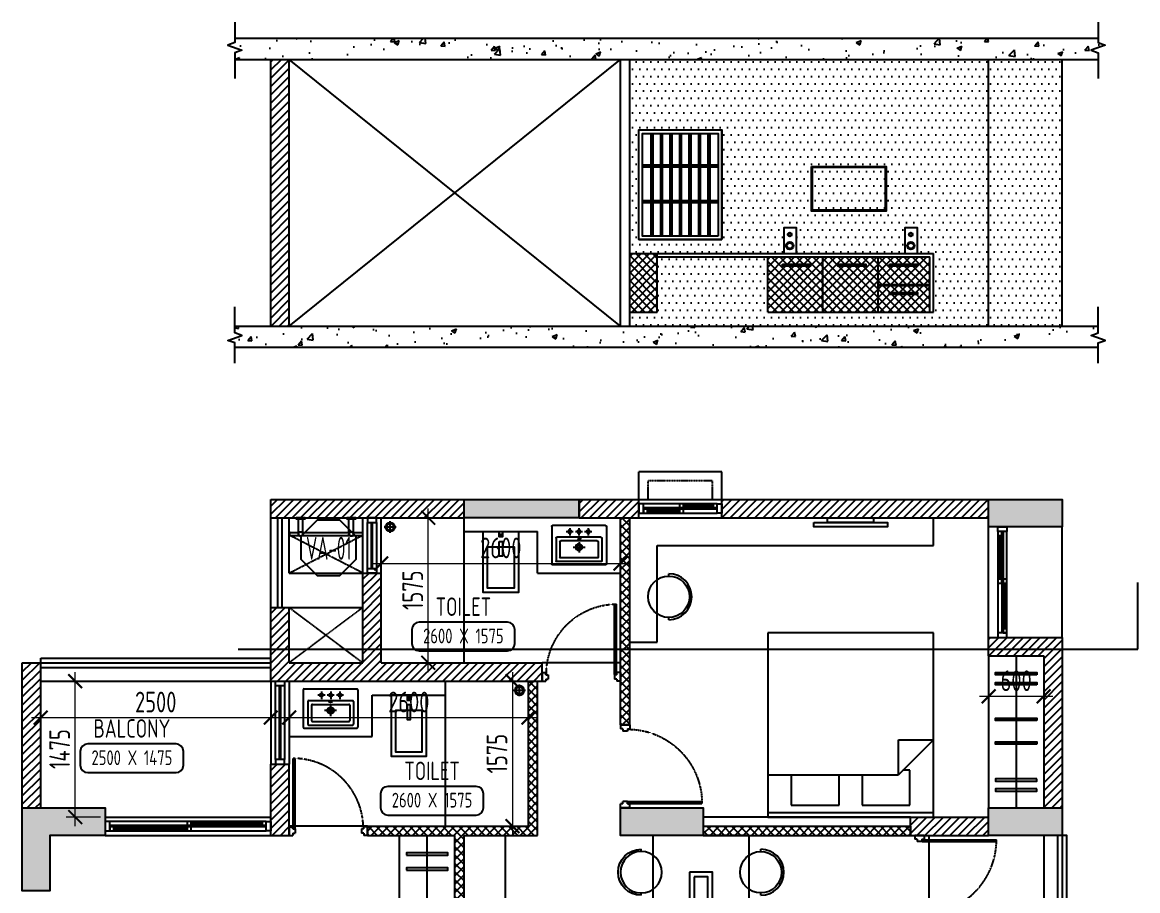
# Model space of a CAD drawing. Header units: millimetres. Extents: x -184691 to 158232, y -112569 to 33289.
# Drawn here: x 62928 to 75049, y -13448 to -4017 of the extents above; entities that cross this region are included whole.
import ezdxf
from ezdxf.enums import TextEntityAlignment as Align

# ---------------------------------------------------------------- set-up
doc = ezdxf.new("R2010")
doc.units = ezdxf.units.MM
doc.header["$LTSCALE"] = 10
doc.header["$PDMODE"] = 35
doc.header["$PDSIZE"] = 500
doc.linetypes.add('DASHED', pattern=[19.05, 12.7, -6.35])
doc.linetypes.add('HIDDEN', pattern=[9.525, 6.35, -3.175])
for name, color, linetype in [('07--DIM-1', 1, 'Continuous'), ('A--BLOCKWALL-1', 9, 'Continuous'), ('A--BLOCKWALL-2', 2, 'Continuous'), ('A--BLOCKWALL-3', 3, 'Continuous'), ('A--BLOCKWALL-HATCH', 8, 'Continuous'), ('A--CONCRETE-1', 9, 'Continuous'), ('A--CONCRETE-HID', 9, 'HIDDEN'), ('A--DOWN', 34, 'Continuous'), ('A--FURNITURE-0', 253, 'Continuous'), ('A--FURNITURE-1', 9, 'Continuous'), ('A--GLAZING-0', 181, 'Continuous'), ('A--HANDRAIL-1', 9, 'Continuous'), ('A--HATCH-1', 8, 'Continuous'), ('A--SANITARY-0', 253, 'Continuous'), ('A--SHAFT-HIDDEN', 9, 'HIDDEN'), ('A--SPACENUMBER', 2, 'Continuous'), ('A--SPACENUMBER-1', 8, 'Continuous'), ('A--SPACEREF', 3, 'Continuous'), ('A--STELWRK-1', 9, 'Continuous'), ('A--Stucture', 9, 'Continuous'), ('A--TILING-1', 8, 'Continuous'), ('A--WINREF', 7, 'Continuous'), ('A--WINREF-1', 8, 'Continuous'), ('Typical floor Column Centre line$0$X-3rd Floor Column$0$A--COL250', 250, 'Continuous'), ('Typical floor Column Centre line$0$X-3rd Floor Column$0$A--CONCRETE-4', 4, 'Continuous')]:
    doc.layers.add(name, color=color, linetype=linetype)
doc.layers.add('A--STELWRK-2', color=2, linetype='Continuous', lineweight=25)
doc.styles.add('ISO', font='isocp2.shx', dxfattribs={"width": 0.8})
doc.dimstyles.new('A-DIM-100', dxfattribs={"dimscale": 100, "dimtxt": 2.25, "dimasz": 1.5, "dimexe": 1, "dimexo": 0.5, "dimgap": 0, "dimtad": 0, "dimdec": 0, "dimzin": 12, "dimdsep": 46, "dimtxsty": 'ISO', "dimblk": 'ARCHTICK', "dimcen": 1, "dimdle": 1, "dimclrd": 8, "dimclre": 8, "dimclrt": 256, "dimadec": 0, "dimazin": 3, "dimtfac": 1, "dimtdec": 0, "dimtmove": 1, "dimatfit": 2, "dimfxl": 1, "dimtvp": 0.75, "dimtolj": 1, "dimtzin": 12, "dimlwd": 18, "dimlwe": 18, "dimarcsym": 0})
pattern_1 = [(45, (66528.103, -23097.9), (-44.90128, 44.90128), [])]
pattern_2 = [(45, (66528.103, -23097.9), (-44.90128, 44.90128), []), (135, (66528.103, -23097.9), (-44.90128, -44.90128), [])]

# ---------------------------------------------------------------- blocks, each defined once
blk = doc.blocks.new('A$C542B73FF')
at = {"layer": 'A--FURNITURE-0'}
for points in [[(-400, 50), (400, 50), (400, 100), (-400, 100)], [(-250, 0), (250, 0), (250, 50), (-250, 50)]]:
    blk.add_lwpolyline(points, close=True, dxfattribs=at)
blk = doc.blocks.new('A$C7FA855F9')
at = {"layer": 'A--FURNITURE-0', "linetype": 'Continuous'}
for p, q in [((900, 2000), (-900, 2000)), ((-900, 2000), (-900, 0)), ((900, 0), (900, 2000)), ((900, 840), (520, 460)), ((520, 840), (900, 840)), ((520, 460), (520, 840)), ((645, 510), (570, 510)), ((645, 130), (645, 510)), ((-900, 460), (520, 460)), ((-645, 460), (-645, 130)), ((-125, 130), (-125, 460)), ((125, 460), (125, 130)), ((-645, 130), (-125, 130)), ((125, 130), (645, 130)), ((-900, 50), (900, 50)), ((-900, 0), (900, 0))]:
    blk.add_line(p, q, dxfattribs=at)
blk = doc.blocks.new('A$C337B3EF4')
for p, q in [((0, 225), (0, 250)), ((0, -250), (0, -225))]:
    blk.add_line(p, q)
blk.add_circle((0, 0), 225)
blk.add_arc((0, 0), 250, 270, 90)
blk = doc.blocks.new('A$C666E5324')
at = {"layer": 'A--FURNITURE-0'}
for points in [[(0, -525), (-1500, -525), (-1500, 525), (0, 525)], [(-400, -125), (-1100, -125), (-1100, 125), (-400, 125)], [(-450, -75), (-1050, -75), (-1050, 75), (-450, 75)]]:
    blk.add_lwpolyline(points, close=True, dxfattribs=at)
at = {"layer": 'A--FURNITURE-0', "xscale": -1, "rotation": 270.000000000004}
for p in [(-1050, 650), (-400, 650)]:
    blk.add_blockref('A$C337B3EF4', p, dxfattribs=at)
at = {"layer": 'A--FURNITURE-0', "rotation": 270.000000000004}
for p in [(-1050, -650), (-400, -650)]:
    blk.add_blockref('A$C337B3EF4', p, dxfattribs=at)
blk = doc.blocks.new('A$C030B2EE2')
at = {"layer": 'A--DOWN'}
for p, q in [((-100, 1150), (-100, 50)), ((-57, 1150), (-57, 50)), ((-43, 1150), (-43, 93)), ((0, 50), (0, 1150))]:
    blk.add_line(p, q, dxfattribs=at)
for points in [[(0, 1150), (-100, 1150), (-100, 1200), (0, 1200)], [(-57, 1150), (-100, 1150), (-100, 1107), (-57, 1107)], [(-57, 634), (-100, 634), (-100, 591), (-57, 591)], [(0, 634), (-43, 634), (-43, 591), (0, 591)], [(0, 50), (-100, 50), (-100, 0), (0, 0)], [(0, 93), (-43, 93), (-43, 50), (0, 50)]]:
    blk.add_lwpolyline(points, close=True, dxfattribs=at)
at = {"layer": 'A--GLAZING-0'}
for p, q in [((-86, 634), (-86, 1107)), ((-72, 634), (-72, 1107)), ((-28, 93), (-28, 591)), ((-14, 93), (-14, 591))]:
    blk.add_line(p, q, dxfattribs=at)
blk = doc.blocks.new('A$C35654C4B')
at = {"layer": 'A--BLOCKWALL-1'}
for p, q in [((-900, 200), (0, 200)), ((-900, 0), (0, 0))]:
    blk.add_line(p, q, dxfattribs=at)
at = {"layer": 'A--DOWN'}
for p, q in [((-50, 150), (-850, 150)), ((-50, 107), (-850, 107)), ((-850, 50), (-50, 50)), ((-50, 93), (-807, 93))]:
    blk.add_line(p, q, dxfattribs=at)
for points in [[(-850, 50), (-850, 150), (-900, 150), (-900, 50)], [(-416, 107), (-416, 150), (-459, 150), (-459, 107)], [(-50, 107), (-50, 150), (-93, 150), (-93, 107)], [(-50, 50), (-50, 150), (0, 150), (0, 50)], [(-807, 50), (-807, 93), (-850, 93), (-850, 50)], [(-416, 50), (-416, 93), (-459, 93), (-459, 50)]]:
    blk.add_lwpolyline(points, close=True, dxfattribs=at)
at = {"layer": 'A--GLAZING-0'}
for p, q in [((-416, 136), (-93, 136)), ((-416, 122), (-93, 122)), ((-807, 78), (-459, 78)), ((-807, 64), (-459, 64))]:
    blk.add_line(p, q, dxfattribs=at)
blk = doc.blocks.new('A$C1CBF2325')
at = {"layer": 'A--DOWN'}
for p, q in [((100, 0), (0, 0)), ((0, 0), (0, -42)), ((100, 0), (100, -42)), ((25, -42), (0, -42)), ((25, -42), (25, -67)), ((75, -67), (25, -67)), ((75, -42), (75, -67)), ((75, -42), (100, -42)), ((79, -46), (79, -67)), ((79, -46), (886, -46)), ((79, -67), (886, -67)), ((886, -67), (886, -46)), ((75, -833), (25, -833)), ((25, -858), (25, -833)), ((75, -858), (75, -833)), ((25, -858), (0, -858)), ((0, -900), (0, -858)), ((100, -900), (0, -900)), ((75, -858), (100, -858)), ((100, -900), (100, -858))]:
    blk.add_line(p, q, dxfattribs=at)
at = {"layer": 'A--DOWN', "color": 8, "linetype": 'DASHED', "ltscale": 0.005}
blk.add_arc((79, -46), 807, 269.7319, 358.5291, dxfattribs=at)
blk = doc.blocks.new('A$C68464E93')
at = {"layer": 'A--BLOCKWALL-1'}
for p, q in [((600, 200), (0, 200)), ((600, 0), (0, 0))]:
    blk.add_line(p, q, dxfattribs=at)
at = {"layer": 'A--DOWN'}
for p, q in [((50, 150), (550, 150)), ((550, 50), (50, 50))]:
    blk.add_line(p, q, dxfattribs=at)
for points in [[(50, 50), (50, 150), (0, 150), (0, 50), (50, 50)], [(550, 50), (550, 150), (600, 150), (600, 50), (550, 50)]]:
    blk.add_lwpolyline(points, dxfattribs=at)
at = {"layer": 'A--GLAZING-0'}
for p, q in [((550, 107), (50, 107)), ((550, 93), (50, 93))]:
    blk.add_line(p, q, dxfattribs=at)
blk = doc.blocks.new('A$C76363F86-flat-10')
at = {"layer": 'A--SANITARY-0'}
for points in [[(0, -0.193), (0, 0.193), (-0.663, 0.193), (-0.663, -0.193)], [(-0.167, -0.146), (-0.167, 0.146), (-0.616, 0.146), (-0.616, -0.146)], [(-0.108, -0.017), (-0.108, 0.017), (-0.266, 0.017), (-0.266, -0.017)], [(0, -0.017), (0, 0.017), (-0.057, 0.017), (-0.057, -0.017)], [(-0.027, -0.009), (-0.027, 0.008), (-0.05, 0.008), (-0.05, -0.009)]]:
    blk.add_lwpolyline(points, close=True, dxfattribs=at)
blk = doc.blocks.new('A$C302618AE')
at = {"layer": 'A--SANITARY-0'}
for p, q in [((-287, 0), (287, 0)), ((-297, -10), (-297, -416)), ((-60, -67), (-138, -67)), ((-100, -30), (-100, -110)), ((40, -67), (-38, -67)), ((1, -30), (1, -110)), ((141, -67), (63, -67)), ((101, -30), (101, -110)), ((297, -10), (297, -416)), ((-247, -138), (-247, -383)), ((-237, -128), (240, -128)), ((-206, -178), (-206, -343)), ((-196, -168), (199, -168)), ((65, -236), (-65, -236)), ((0, -183), (0, -295)), ((209, -178), (209, -343)), ((250, -138), (250, -383)), ((-196, -353), (199, -353)), ((-287, -426), (287, -426)), ((-237, -393), (240, -393))]:
    blk.add_line(p, q, dxfattribs=at)
for centre, radius in [((-100, -67), 17.8), ((1, -67), 17.8), ((101, -67), 17.8), ((1, -235), 36.3), ((1, -235), 25)]:
    blk.add_circle(centre, radius, dxfattribs=at)
for centre, start, end in [((-287, -10), 90, 180), ((287, -10), 0, 90), ((-237, -138), 90, 180), ((-196, -178), 90, 180), ((199, -178), 0, 90), ((240, -138), 0, 90), ((-196, -343), 180, 270), ((199, -343), 270, 0), ((-287, -416), 180, 270), ((-237, -383), 180, 270), ((240, -383), 270, 0), ((287, -416), 270, 0)]:
    blk.add_arc(centre, 10, start, end, dxfattribs=at)
blk.add_ellipse((0, -141), major_axis=(17.6, 0), ratio=0.318204, dxfattribs=at)
blk = doc.blocks.new('A$C704305AF')
at = {"layer": 'A--SANITARY-0'}
for p, q in [((0, 0.064), (0, -0.064)), ((0.064, 0), (-0.064, 0))]:
    blk.add_line(p, q, dxfattribs=at)
for major_axis, start_param, end_param in [((0, 0.0508), 3.141593, 9.424778), ((0, 0.0381), 6.283185307145827, 12.56637061432541)]:
    blk.add_ellipse((0, 0), major_axis=major_axis, ratio=1, start_param=start_param, end_param=end_param, dxfattribs=at)
blk = doc.blocks.new('A$C613641B0')
at = {"layer": 'A--BLOCKWALL-1'}
for p, q in [((0, 0), (-1800, 0)), ((0, -200), (-1800, -200))]:
    blk.add_line(p, q, dxfattribs=at)
at = {"layer": 'A--DOWN'}
for p, q in [((-50, -50), (-1750, -50)), ((-1750, -93), (-93, -93)), ((-1750, -107), (-50, -107)), ((-1750, -150), (-50, -150))]:
    blk.add_line(p, q, dxfattribs=at)
for points in [[(-1750, -50), (-1750, -150), (-1800, -150), (-1800, -50)], [(-1750, -107), (-1750, -150), (-1707, -150), (-1707, -107)], [(-934, -50), (-934, -93), (-891, -93), (-891, -50)], [(-934, -107), (-934, -150), (-891, -150), (-891, -107)], [(-93, -50), (-93, -93), (-50, -93), (-50, -50)], [(-50, -50), (-50, -150), (0, -150), (0, -50)]]:
    blk.add_lwpolyline(points, close=True, dxfattribs=at)
at = {"layer": 'A--GLAZING-0'}
for p, q in [((-93, -64), (-891, -64)), ((-93, -78), (-891, -78)), ((-934, -122), (-1707, -122)), ((-934, -136), (-1707, -136))]:
    blk.add_line(p, q, dxfattribs=at)
blk = doc.blocks.new('SPACE')
at = {"layer": 'A--SPACENUMBER-1'}
blk.add_lwpolyline([(-600, 0), (600, 0, 0.414213562), (700, 100), (700, 288.5, 0.414213562), (600, 388.5), (-600, 388.5, 0.414213562), (-700, 288.5), (-700, 100, 0.414213562), (-600, 0, -0.052514465)], format="xyb", dxfattribs=at)
at = {"layer": 'A--SPACENUMBER', "style": 'ISO', "width": 0.8, "flags": 4}
blk.add_attdef('01', text='', height=250, dxfattribs=at).set_placement((0.455, 202.41), align=Align.MIDDLE)
at = {"layer": 'A--SPACEREF', "style": 'ISO', "width": 0.8, "flags": 4}
blk.add_attdef('S', text='', height=300, dxfattribs=at).set_placement((1.35, 474.975), align=Align.CENTER)
blk = doc.blocks.new('AL-OP')
at = {"layer": 'A--WINREF-1'}
blk.add_lwpolyline([(-124, 300), (-300, 124), (-300, -124), (-124, -300), (124, -300), (300, -124), (300, 124), (124, 300)], close=True, dxfattribs=at)
at = {"layer": 'A--WINREF', "style": 'ISO', "width": 0.6}
blk.add_attdef('AL-OP', text='', height=250, dxfattribs=at).set_placement((3, -5), align=Align.MIDDLE)
blk = doc.blocks.new('A$C3A434446')
at = {"layer": 'A--STELWRK-1', "color": 1}
for p, q in [((110, 939), (110, 1089)), ((160, 939), (160, 1089)), ((660, 939), (660, 1089)), ((710, 939), (710, 1089)), ((15, 939), (115, 939)), ((15, 909), (115, 909)), ((155, 939), (665, 939)), ((155, 909), (665, 909)), ((705, 939), (805, 939)), ((705, 909), (805, 909))]:
    blk.add_line(p, q, dxfattribs=at)
at = {"layer": 'A--STELWRK-1'}
for points in [[(85, 1099), (85, 1089), (185, 1089), (185, 1099)], [(635, 1099), (635, 1089), (735, 1089), (735, 1099)], [(15, 899), (10, 899), (10, 949), (15, 949)], [(805, 899), (810, 899), (810, 949), (805, 949)]]:
    blk.add_lwpolyline(points, close=True, dxfattribs=at)
at = {"layer": 'A--STELWRK-2'}
for centre, radius in [((135, 924), 25), ((135, 924), 22), ((685, 924), 25), ((685, 924), 22)]:
    blk.add_circle(centre, radius, dxfattribs=at)
blk = doc.blocks.new('A$C6931329F')
at = {"layer": 'A--BLOCKWALL-1'}
for p, q in [((0, 900), (0, 0)), ((200, 900), (200, 0))]:
    blk.add_line(p, q, dxfattribs=at)
at = {"layer": 'A--DOWN'}
for p, q in [((50, 50), (50, 850)), ((150, 850), (150, 50))]:
    blk.add_line(p, q, dxfattribs=at)
for points in [[(150, 850), (50, 850), (50, 900), (150, 900), (150, 850)], [(150, 50), (50, 50), (50, 0), (150, 0), (150, 50)]]:
    blk.add_lwpolyline(points, dxfattribs=at)
at = {"layer": 'A--GLAZING-0'}
for p, q in [((93, 850), (93, 50)), ((107, 850), (107, 50))]:
    blk.add_line(p, q, dxfattribs=at)
blk = doc.blocks.new('_ArchTick')
at = {"color": 0, "const_width": 0.15}
blk.add_lwpolyline([(-0.5, -0.5), (0.5, 0.5)], dxfattribs=at)
blk = doc.blocks.new('*D343')
at = {"layer": '07--DIM-1', "color": 8, "lineweight": 18}
for p, q in [((73428, -10948), (73428, -11437)), ((74028, -10948), (74028, -11437)), ((73328, -11337), (74128, -11337))]:
    blk.add_line(p, q, dxfattribs=at)
at = {"layer": 'Defpoints', "color": 0}
for p in [(73428, -10898), (74028, -10898), (74028, -11337)]:
    blk.add_point(p, dxfattribs=at)
at = {"layer": '07--DIM-1', "color": 8, "lineweight": 18, "xscale": 150, "yscale": 150, "zscale": 150, "rotation": 180}
blk.add_blockref('_ArchTick', (73428, -11337), dxfattribs=at)
at = {"layer": '07--DIM-1', "color": 8, "lineweight": 18, "xscale": 150, "yscale": 150, "zscale": 150}
blk.add_blockref('_ArchTick', (74028, -11337), dxfattribs=at)
at = {"layer": '07--DIM-1', "insert": (73728, -11168), "char_height": 225, "attachment_point": 5, "style": 'ISO'}
blk.add_mtext('\\A1;600', dxfattribs=at)
blk = doc.blocks.new('*D344')
at = {"layer": '07--DIM-1', "color": 8, "lineweight": 18}
for p, q in [((66828, -9448), (66828, -9994)), ((69428, -9448), (69428, -9994)), ((66728, -9894), (69528, -9894))]:
    blk.add_line(p, q, dxfattribs=at)
at = {"layer": 'Defpoints', "color": 0}
for p in [(66828, -9398), (69428, -9398), (69428, -9894)]:
    blk.add_point(p, dxfattribs=at)
at = {"layer": '07--DIM-1', "color": 8, "lineweight": 18, "xscale": 150, "yscale": 150, "zscale": 150, "rotation": 180}
blk.add_blockref('_ArchTick', (66828, -9894), dxfattribs=at)
at = {"layer": '07--DIM-1', "color": 8, "lineweight": 18, "xscale": 150, "yscale": 150, "zscale": 150}
blk.add_blockref('_ArchTick', (69428, -9894), dxfattribs=at)
at = {"layer": '07--DIM-1', "insert": (68128, -9725), "char_height": 225, "attachment_point": 5, "style": 'ISO'}
blk.add_mtext('\\A1;2600', dxfattribs=at)
blk = doc.blocks.new('*D345')
at = {"layer": '07--DIM-1', "color": 8, "lineweight": 18}
for p, q in [((67340, -11073), (67340, -9298)), ((66878, -9398), (67440, -9398)), ((66878, -10973), (67440, -10973))]:
    blk.add_line(p, q, dxfattribs=at)
at = {"layer": 'Defpoints', "color": 0}
for p in [(66828, -9398), (67340, -9398), (66828, -10973)]:
    blk.add_point(p, dxfattribs=at)
at = {"layer": '07--DIM-1', "color": 8, "lineweight": 18, "xscale": 150, "yscale": 150, "zscale": 150}
for p, rotation in [((67340, -9398), 90), ((67340, -10973), 270)]:
    blk.add_blockref('_ArchTick', p, dxfattribs=dict(at, rotation=rotation))
at = {"layer": '07--DIM-1', "insert": (67171, -10185), "char_height": 225, "attachment_point": 5, "rotation": 90, "style": 'ISO'}
blk.add_mtext('\\A1;1575', dxfattribs=at)
blk = doc.blocks.new('*D348')
at = {"layer": '07--DIM-1', "color": 8, "lineweight": 18}
for p, q in [((63128, -11289), (63128, -11668)), ((65628, -11289), (65628, -11668)), ((63028, -11568), (65728, -11568))]:
    blk.add_line(p, q, dxfattribs=at)
at = {"layer": 'Defpoints', "color": 0}
for p in [(63128, -11239), (65628, -11239), (65628, -11568)]:
    blk.add_point(p, dxfattribs=at)
at = {"layer": '07--DIM-1', "color": 8, "lineweight": 18, "xscale": 150, "yscale": 150, "zscale": 150, "rotation": 180}
blk.add_blockref('_ArchTick', (63128, -11568), dxfattribs=at)
at = {"layer": '07--DIM-1', "color": 8, "lineweight": 18, "xscale": 150, "yscale": 150, "zscale": 150}
blk.add_blockref('_ArchTick', (65628, -11568), dxfattribs=at)
at = {"layer": '07--DIM-1', "insert": (64378, -11399), "char_height": 225, "attachment_point": 5, "style": 'ISO'}
blk.add_mtext('\\A1;2500', dxfattribs=at)
blk = doc.blocks.new('*D349')
at = {"layer": '07--DIM-1', "color": 8, "lineweight": 18}
for p, q in [((65828, -11377), (65828, -11668)), ((68428, -11377), (68428, -11668)), ((65728, -11568), (68528, -11568))]:
    blk.add_line(p, q, dxfattribs=at)
at = {"layer": 'Defpoints', "color": 0}
for p in [(65828, -11327), (68428, -11327), (68428, -11568)]:
    blk.add_point(p, dxfattribs=at)
at = {"layer": '07--DIM-1', "color": 8, "lineweight": 18, "xscale": 150, "yscale": 150, "zscale": 150, "rotation": 180}
blk.add_blockref('_ArchTick', (65828, -11568), dxfattribs=at)
at = {"layer": '07--DIM-1', "color": 8, "lineweight": 18, "xscale": 150, "yscale": 150, "zscale": 150}
blk.add_blockref('_ArchTick', (68428, -11568), dxfattribs=at)
at = {"layer": '07--DIM-1', "insert": (67128, -11399), "char_height": 225, "attachment_point": 5, "style": 'ISO'}
blk.add_mtext('\\A1;2600', dxfattribs=at)
blk = doc.blocks.new('*D350')
at = {"layer": '07--DIM-1', "color": 8, "lineweight": 18}
for p, q in [((68255, -11073), (68255, -12848)), ((68378, -11173), (68155, -11173)), ((68378, -12748), (68155, -12748))]:
    blk.add_line(p, q, dxfattribs=at)
at = {"layer": 'Defpoints', "color": 0}
for p in [(68428, -11173), (68255, -12748), (68428, -12748)]:
    blk.add_point(p, dxfattribs=at)
at = {"layer": '07--DIM-1', "color": 8, "lineweight": 18, "xscale": 150, "yscale": 150, "zscale": 150}
for p, rotation in [((68255, -11173), 90), ((68255, -12748), 270)]:
    blk.add_blockref('_ArchTick', p, dxfattribs=dict(at, rotation=rotation))
at = {"layer": '07--DIM-1', "insert": (68086, -11960), "char_height": 225, "attachment_point": 5, "rotation": 90, "style": 'ISO'}
blk.add_mtext('\\A1;1575', dxfattribs=at)
blk = doc.blocks.new('*D352')
at = {"layer": '07--DIM-1', "color": 8, "lineweight": 18}
for p, q in [((63503, -12748), (63503, -11073)), ((63817, -11173), (63403, -11173)), ((63778, -12648), (63403, -12648))]:
    blk.add_line(p, q, dxfattribs=at)
at = {"layer": 'Defpoints', "color": 0}
for p in [(63503, -11173), (63867, -11173), (63828, -12648)]:
    blk.add_point(p, dxfattribs=at)
at = {"layer": '07--DIM-1', "color": 8, "lineweight": 18, "xscale": 150, "yscale": 150, "zscale": 150}
for p, rotation in [((63503, -11173), 90), ((63503, -12648), 270)]:
    blk.add_blockref('_ArchTick', p, dxfattribs=dict(at, rotation=rotation))
at = {"layer": '07--DIM-1', "insert": (63334, -11910), "char_height": 225, "attachment_point": 5, "rotation": 90, "style": 'ISO'}
blk.add_mtext('\\A1;1475', dxfattribs=at)

msp = doc.modelspace()

# ---------------------------------------------------------------- hatches: boundary and pattern name
h = msp.add_hatch()
h.set_pattern_fill('AR-CONC', color=256, scale=3, style=0)
h.set_pattern_definition([(50, (-142490.17, 0), (546.554, -47.8173), [57.15, -628.65]), (355, (-142490.17, 0), (-105.7285, 573.17), [45.72, -502.92]), (100.451, (-142444.6, -4), (440.8275, 525.35), [48.57, -534.27]), (46.1842, (-142490.2, 152.4), (813.2371, -126.127), [85.725, -942.975]), (96.6356, (-142422.4, 141.9), (712.2127, 742.2767), [72.855, -801.405]), (351.184, (-142490.2, 152.4), (712.2138, 742.2754), [68.58, -754.38]), (21, (-142413.97, 114.3), (454.8446, -306.7966), [57.15, -628.65]), (326, (-142413.97, 114.3), (185.4061, 552.5639), [45.72, -502.92]), (71.4514, (-142376.07, 88.73), (640.2495, 245.7686), [48.57, -534.27]), (37.5, (-142490.17, 0), (9.26581, 253.66512), [0, -496.824, 0, -510.54, 0, -504.825]), (7.5, (-142490.17, 0), (200.459, 300.54172), [0, -291.084, 0, -485.394, 0, -192.405]), (327.5, (-142660.1, 0), (406.77179, -17.18623), [0, -190.5, 0, -594.36, 0, -788.67]), (317.5, (-142736.3, 0), (444.38754, 76.2795), [0, -247.65, 0, -394.716, 0, -560.07])])
h.paths.add_polyline_path([(74619.9, -4237.4), (74619.9, -4190.4), (65236.3, -4190.4), (65236.3, -4237.4), (65160.5, -4265), (65312.2, -4320.2), (65236.3, -4347.8), (65236.3, -4419), (74619.9, -4419), (74619.9, -4347.8), (74544, -4320.2), (74695.7, -4265)])
h.paths.add_polyline_path([(74544, -7416.4), (74619.9, -7388.9), (74619.9, -7315), (65236.3, -7315), (65236.3, -7388.9), (65312.2, -7416.4), (65160.5, -7471.6), (65236.3, -7499.2), (65236.3, -7546.2), (74619.9, -7546.2), (74619.9, -7499.2), (74695.7, -7471.6)])
h = msp.add_hatch()
h.set_pattern_fill('ANSI31', color=256, scale=20, style=0)
h.set_pattern_definition([(45, (-142490.17, 0), (-44.90128, 44.90128), [])])
h.paths.add_polyline_path([(65828.1, -4419), (65628.1, -4419), (65628.1, -7315), (65828.1, -7315)])
h = msp.add_hatch()
h.set_pattern_fill('DOTS', color=256, scale=50, style=0)
h.set_pattern_definition([(0, (-142490.17, 0), (39.6875, 79.375), [0, -79.375])])
h.paths.add_polyline_path([(69528.1, -4419), (69528.1, -6527), (71201.6, -6527), (71201.6, -6248.9), (71340.8, -6248.9), (71340.8, -6527), (72517.5, -6527), (72517.5, -6248.5), (72656.6, -6248.5), (72656.6, -6527), (72828.1, -6527), (72828.1, -7165), (71028.1, -7165), (71028.1, -6565), (69828.1, -6565), (69828.1, -7165), (69528.1, -7165), (69528.1, -7315), (73428.1, -7315), (73428.1, -4419)])
h.paths.add_polyline_path([(72315.3, -5581.3), (72315.3, -6067.3), (71503.3, -6067.3), (71503.3, -5581.3)], flags=16)
h.paths.add_polyline_path([(72305.3, -5591.3), (72305.3, -6057.3), (71513.3, -6057.3), (71513.3, -5591.3)], flags=0)
h.paths.add_polyline_path([(70528.1, -5185), (70528.1, -6377), (69628.1, -6377), (69628.1, -5185)], flags=16)
h.paths.add_polyline_path([(74228.1, -4419), (73428.1, -4419), (73428.1, -7315), (74228.1, -7315)])
h = msp.add_hatch()
h.set_pattern_fill('ANSI37', color=256, scale=20, style=0)
h.set_pattern_definition([(45, (-142490.17, 0), (-44.90128, 44.90128), []), (135, (-142490.17, 0), (-44.90128, -44.90128), [])])
h.paths.add_polyline_path([(71628.1, -6565), (71028.1, -6565), (71028.1, -7165), (71628.1, -7165)])
h.paths.add_polyline_path([(71190.3, -6663.7), (71190.3, -6642.5), (71493.4, -6642.5), (71493.4, -6663.7)], flags=16)
h.paths.add_polyline_path([(72228.1, -6565), (71628.1, -6565), (71628.1, -7165), (72228.1, -7165)])
h.paths.add_polyline_path([(71790.3, -6663.7), (71790.3, -6642.5), (72093.4, -6642.5), (72093.4, -6663.7)], flags=16)
h.paths.add_polyline_path([(72790.1, -6565), (72228.1, -6565), (72228.1, -6865), (72790.1, -6865)])
h.paths.add_polyline_path([(72352.3, -6663.7), (72352.3, -6642.5), (72655.4, -6642.5), (72655.4, -6663.7)], flags=16)
h.paths.add_polyline_path([(72790.1, -6875), (72228.1, -6875), (72228.1, -7165), (72790.1, -7165)])
h.paths.add_polyline_path([(72352.3, -6973.7), (72352.3, -6952.5), (72655.4, -6952.5), (72655.4, -6973.7)], flags=16)
h.paths.add_polyline_path([(69828.1, -6527), (69528.1, -6527), (69528.1, -7165), (69828.1, -7165)])
at = {"layer": 'A--BLOCKWALL-HATCH'}
h = msp.add_hatch(dxfattribs=at)
h.set_pattern_fill('ANSI37', color=256, scale=20, style=0)
h.set_pattern_definition(pattern_2)
h.paths.add_polyline_path([(69428.1, -9397.9), (69528.1, -9397.9), (69528.1, -11647.9), (69428.1, -11647.9)])
h = msp.add_hatch(dxfattribs=at)
h.set_pattern_fill('ANSI37', color=256, scale=20, style=0)
h.set_pattern_definition(pattern_2)
h.paths.add_polyline_path([(68428.1, -11172.9), (68528.1, -11172.9), (68528.1, -12847.9), (67728.1, -12847.9), (67728.1, -13972.9), (67728.1, -14072.9), (67728.1, -15197.9), (68178.1, -15197.9), (68178.1, -15297.9), (67628.1, -15297.9), (67628.1, -12847.9), (66678.1, -12847.9), (66678.1, -12747.9), (68428.1, -12747.9)])
h = msp.add_hatch(dxfattribs=at)
h.set_pattern_fill('ANSI37', color=256, scale=20, style=0)
h.set_pattern_definition(pattern_2)
h.paths.add_polyline_path([(70328.1, -12847.9), (72578.1, -12847.9), (72578.1, -12747.9), (70328.1, -12747.9)])
at = {"layer": 'A--HATCH-1'}
h = msp.add_hatch(dxfattribs=at)
h.set_pattern_fill('ANSI31', color=256, scale=20, style=0)
h.set_pattern_definition(pattern_1)
h.paths.add_polyline_path([(65628.1, -9397.9), (67728.1, -9397.9), (67728.1, -9197.9), (65628.1, -9197.9)])
h = msp.add_hatch(dxfattribs=at)
h.set_pattern_fill('ANSI31', color=256, scale=20, style=0)
h.set_pattern_definition(pattern_1)
h.paths.add_polyline_path([(68978.1, -9397.9), (69628.1, -9397.9), (69628.1, -9197.9), (68978.1, -9197.9)])
h = msp.add_hatch(dxfattribs=at)
h.set_pattern_fill('ANSI31', color=256, scale=20, style=0)
h.set_pattern_definition(pattern_1)
h.paths.add_polyline_path([(70528.1, -9397.9), (73428.1, -9397.9), (73428.1, -9197.9), (70528.1, -9197.9)])
h = msp.add_hatch(dxfattribs=at)
h.set_pattern_fill('ANSI31', color=256, scale=20, style=0)
h.set_pattern_definition(pattern_1)
h.paths.add_polyline_path([(68578.1, -11172.9), (68578.1, -10972.9), (66828.1, -10972.9), (66828.1, -9997.9), (66628.1, -9997.9), (66628.1, -10972.9), (65828.1, -10972.9), (65828.1, -10372.9), (65628.1, -10372.9), (65628.1, -11172.9)])
h = msp.add_hatch(dxfattribs=at)
h.set_pattern_fill('ANSI31', color=256, scale=20, style=0)
h.set_pattern_definition(pattern_1)
h.paths.add_polyline_path([(73428.1, -10897.9), (74028.1, -10897.9), (74028.1, -12547.9), (74228.1, -12547.9), (74228.1, -10697.9), (73428.1, -10697.9)])
h = msp.add_hatch(dxfattribs=at)
h.set_pattern_fill('ANSI31', color=256, scale=20, style=0)
h.set_pattern_definition(pattern_1)
h.paths.add_polyline_path([(62928.1, -10972.9), (63128.1, -10972.9), (63128.1, -12547.9), (62928.1, -12547.9)])
h = msp.add_hatch(dxfattribs=at)
h.set_pattern_fill('ANSI31', color=256, scale=20, style=0)
h.set_pattern_definition(pattern_1)
h.paths.add_polyline_path([(65628.1, -12847.9), (65828.1, -12847.9), (65828.1, -12072.9), (65628.1, -12072.9)])
h = msp.add_hatch(dxfattribs=at)
h.set_pattern_fill('ANSI31', color=256, scale=20, style=0)
h.set_pattern_definition(pattern_1)
h.paths.add_polyline_path([(72578.1, -12847.9), (73428.1, -12847.9), (73428.1, -12647.9), (72578.1, -12647.9)])
at = {"layer": 'Typical floor Column Centre line$0$X-3rd Floor Column$0$A--COL250'}
h = msp.add_hatch(color=256, dxfattribs=at)
h.dxf.hatch_style = 1
h.paths.add_polyline_path([(67728.1, -9197.9), (68978.1, -9197.9), (68978.1, -9397.9), (67728.1, -9397.9)])
h = msp.add_hatch(color=256, dxfattribs=at)
h.dxf.hatch_style = 1
h.paths.add_polyline_path([(73428.1, -9197.9), (74228.1, -9197.9), (74228.1, -9497.9), (73428.1, -9497.9)])
h = msp.add_hatch(color=256, dxfattribs=at)
h.dxf.hatch_style = 1
h.paths.add_polyline_path([(63228.1, -12847.9), (63828.1, -12847.9), (63828.1, -12547.9), (62928.1, -12547.9), (62928.1, -13447.9), (63228.1, -13447.9)])
h = msp.add_hatch(color=256, dxfattribs=at)
h.dxf.hatch_style = 1
h.paths.add_polyline_path([(69428.1, -12547.9), (70328.1, -12547.9), (70328.1, -12847.9), (69428.1, -12847.9)])
h = msp.add_hatch(color=256, dxfattribs=at)
h.dxf.hatch_style = 1
h.paths.add_polyline_path([(73428.1, -12547.9), (74228.1, -12547.9), (74228.1, -12847.9), (73428.1, -12847.9)])

# ---------------------------------------------------------------- linework, layer by layer
for p, q in [((65236.3, -4190.4), (74619.9, -4190.4)), ((65236.3, -4419), (74619.9, -4419)), ((65628.1, -7315), (65628.1, -4419)), ((65828.1, -7315), (65828.1, -4419)), ((69428.1, -7315), (65828.1, -4419)), ((65828.1, -7315), (69428.1, -4419)), ((69428.1, -7315), (69428.1, -4419)), ((69528.1, -7315), (69528.1, -4419)), ((73428.1, -7315), (73428.1, -4419)), ((74228.1, -7315), (74228.1, -4419)), ((69628.1, -6377), (69628.1, -5185)), ((69628.1, -5185), (70528.1, -5185)), ((70528.1, -6377), (70528.1, -5185)), ((69758.6, -5223), (69758.6, -6339)), ((69778.6, -5223), (69778.6, -6339)), ((69861.8, -5223), (69861.8, -6339)), ((69861.8, -5223), (69861.8, -6339)), ((69881.8, -5223), (69881.8, -6339)), ((69881.8, -5223), (69881.8, -6339)), ((69964.9, -5223), (69964.9, -6339)), ((69984.9, -5223), (69984.9, -6339)), ((70068.1, -5223), (70068.1, -6339)), ((70068.1, -5223), (70068.1, -6339)), ((70088.1, -5223), (70088.1, -6339)), ((70088.1, -5223), (70088.1, -6339)), ((70171.3, -5223), (70171.3, -6339)), ((70171.3, -5223), (70171.3, -6339)), ((70191.3, -5223), (70191.3, -6339)), ((70191.3, -5223), (70191.3, -6339)), ((70274.4, -5223), (70274.4, -6339)), ((70274.4, -5223), (70274.4, -6339)), ((70294.4, -5223), (70294.4, -6339)), ((70294.4, -5223), (70294.4, -6339)), ((70377.6, -5223), (70377.6, -6339)), ((70397.6, -5223), (70397.6, -6339)), ((70490.1, -5223), (70490.1, -5488.4)), ((69666.1, -5564.8), (69758.6, -5564.8)), ((69778.6, -5564.8), (69861.8, -5564.8)), ((69881.8, -5564.8), (69964.9, -5564.8)), ((69984.9, -5564.8), (70068.1, -5564.8)), ((70088.1, -5564.8), (70171.3, -5564.8)), ((70191.3, -5564.8), (70274.4, -5564.8)), ((70294.4, -5564.8), (70377.6, -5564.8)), ((70397.6, -5564.8), (70490.1, -5564.8)), ((70490.1, -5508.4), (70490.1, -5876.4)), ((69666.1, -5584.8), (69758.6, -5584.8)), ((69758.6, -5584.8), (69758.6, -5952.7)), ((69778.6, -5584.8), (69778.6, -5952.7)), ((69778.6, -5584.8), (69861.8, -5584.8)), ((69861.8, -5584.8), (69861.8, -5952.7)), ((69861.8, -5584.8), (69861.8, -5952.7)), ((69881.8, -5584.8), (69881.8, -5952.7)), ((69881.8, -5584.8), (69881.8, -5952.7)), ((69881.8, -5584.8), (69964.9, -5584.8)), ((69964.9, -5584.8), (69964.9, -5952.7)), ((69984.9, -5584.8), (69984.9, -5952.7)), ((69984.9, -5584.8), (70068.1, -5584.8)), ((70068.1, -5584.8), (70068.1, -5952.7)), ((70068.1, -5584.8), (70068.1, -5952.7)), ((70088.1, -5584.8), (70088.1, -5952.7)), ((70088.1, -5584.8), (70088.1, -5952.7)), ((70088.1, -5584.8), (70171.3, -5584.8)), ((70171.3, -5584.8), (70171.3, -5952.7)), ((70171.3, -5584.8), (70171.3, -5952.7)), ((70191.3, -5584.8), (70191.3, -5952.7)), ((70191.3, -5584.8), (70191.3, -5952.7)), ((70191.3, -5584.8), (70274.4, -5584.8)), ((70274.4, -5584.8), (70274.4, -5952.7)), ((70274.4, -5584.8), (70274.4, -5952.7)), ((70294.4, -5584.8), (70294.4, -5952.7)), ((70294.4, -5584.8), (70294.4, -5952.7)), ((70294.4, -5584.8), (70377.6, -5584.8)), ((70377.6, -5584.8), (70377.6, -5952.7)), ((70397.6, -5584.8), (70397.6, -5952.7)), ((70397.6, -5584.8), (70490.1, -5584.8)), ((70490.1, -5896.4), (70490.1, -6164.7)), ((70490.1, -5896.4), (70490.1, -6164.7)), ((69666.1, -5952.7), (69758.6, -5952.7)), ((69666.1, -5972.7), (69758.6, -5972.7)), ((69758.6, -5972.7), (69758.6, -6339)), ((69778.6, -5952.7), (69861.8, -5952.7)), ((69778.6, -5972.7), (69778.6, -6339)), ((69778.6, -5972.7), (69861.8, -5972.7)), ((69861.8, -5972.7), (69861.8, -6339)), ((69861.8, -5972.7), (69861.8, -6339)), ((69881.8, -5952.7), (69964.9, -5952.7)), ((69881.8, -5972.7), (69881.8, -6339)), ((69881.8, -5972.7), (69881.8, -6339)), ((69881.8, -5972.7), (69964.9, -5972.7)), ((69964.9, -5972.7), (69964.9, -6339)), ((69984.9, -5952.7), (70068.1, -5952.7)), ((69984.9, -5972.7), (69984.9, -6339)), ((69984.9, -5972.7), (70068.1, -5972.7)), ((70068.1, -5972.7), (70068.1, -6339)), ((70068.1, -5972.7), (70068.1, -6339)), ((70088.1, -5952.7), (70171.3, -5952.7)), ((70088.1, -5972.7), (70088.1, -6339)), ((70088.1, -5972.7), (70088.1, -6339)), ((70088.1, -5972.7), (70171.3, -5972.7)), ((70171.3, -5972.7), (70171.3, -6339)), ((70171.3, -5972.7), (70171.3, -6339)), ((70191.3, -5952.7), (70274.4, -5952.7)), ((70191.3, -5972.7), (70191.3, -6339)), ((70191.3, -5972.7), (70191.3, -6339)), ((70191.3, -5972.7), (70274.4, -5972.7)), ((70274.4, -5972.7), (70274.4, -6339)), ((70274.4, -5972.7), (70274.4, -6339)), ((70294.4, -5952.7), (70377.6, -5952.7)), ((70294.4, -5972.7), (70294.4, -6339)), ((70294.4, -5972.7), (70294.4, -6339)), ((70294.4, -5972.7), (70377.6, -5972.7)), ((70377.6, -5972.7), (70377.6, -6339)), ((70397.6, -5952.7), (70490.1, -5952.7)), ((70397.6, -5972.7), (70397.6, -6339)), ((70397.6, -5972.7), (70490.1, -5972.7)), ((69628.1, -6377), (70528.1, -6377)), ((69528.1, -6527), (72828.1, -6527)), ((69828.1, -7165), (69828.1, -6527)), ((72828.1, -7165), (72828.1, -6527)), ((69828.1, -6565), (72790.1, -6565)), ((71028.1, -7165), (71028.1, -6565)), ((71628.1, -7165), (71628.1, -6565)), ((72228.1, -7165), (72228.1, -6565)), ((72790.1, -7165), (72790.1, -6565)), ((72228.1, -6865), (72790.1, -6865)), ((72228.1, -6875), (72790.1, -6875)), ((69528.1, -7165), (69828.1, -7165)), ((71028.1, -7165), (72828.1, -7165)), ((65236.3, -7315), (74619.9, -7315)), ((65236.3, -7546.2), (74619.9, -7546.2)), ((75048.6, -10825.3), (75048.6, -10101.1)), ((65273.5, -10825.3), (75048.6, -10825.3)), ((72578.1, -12647.9), (70328.1, -12647.9))]:
    msp.add_line(p, q)
at = {"linetype": 'Continuous'}
for points in [[(65236.3, -4016.7), (65236.3, -4237.4), (65160.5, -4265), (65312.2, -4320.2), (65236.3, -4347.8), (65236.3, -4628.5)], [(74619.9, -4016.7), (74619.9, -4237.4), (74695.7, -4265), (74544, -4320.2), (74619.9, -4347.8), (74619.9, -4628.5)], [(65236.3, -7720), (65236.3, -7499.2), (65160.5, -7471.6), (65312.2, -7416.4), (65236.3, -7388.9), (65236.3, -7108.2)], [(74619.9, -7720), (74619.9, -7499.2), (74695.7, -7471.6), (74544, -7416.4), (74619.9, -7388.9), (74619.9, -7108.2)]]:
    msp.add_lwpolyline(points, dxfattribs=at)
for points in [[(70528.1, -6377), (69628.1, -6377), (69628.1, -5185), (70528.1, -5185)], [(70490.1, -6339), (69666.1, -6339), (69666.1, -5223), (70490.1, -5223)], [(71503.3, -5581.3), (72315.3, -5581.3), (72315.3, -6067.3), (71503.3, -6067.3)], [(71513.3, -5591.3), (72305.3, -5591.3), (72305.3, -6057.3), (71513.3, -6057.3)], [(71201.6, -6527), (71340.8, -6527), (71340.8, -6248.9), (71201.6, -6248.9)], [(72517.5, -6526.6), (72656.6, -6526.6), (72656.6, -6248.5), (72517.5, -6248.5)], [(71190.3, -6642.5), (71493.4, -6642.5), (71493.4, -6663.7), (71190.3, -6663.7)], [(71790.3, -6642.5), (72093.4, -6642.5), (72093.4, -6663.7), (71790.3, -6663.7)], [(72352.3, -6642.5), (72655.4, -6642.5), (72655.4, -6663.7), (72352.3, -6663.7)], [(72352.3, -6952.5), (72655.4, -6952.5), (72655.4, -6973.7), (72352.3, -6973.7)]]:
    msp.add_lwpolyline(points, close=True)
for centre, radius in [((71267.6, -6320.6), 20.9), ((72583.5, -6320.6), 20.9), ((71267.6, -6442.8), 40.7), ((71267.6, -6442.8), 31.7), ((71267.6, -6320.6), 14.9), ((72583.5, -6442.8), 40.7), ((72583.5, -6442.8), 31.7), ((72583.5, -6320.6), 14.9)]:
    msp.add_circle(centre, radius)
at = {"layer": 'A--BLOCKWALL-1'}
for p, q in [((73428.1, -10697.9), (73428.1, -9497.9)), ((63128.1, -11172.9), (65628.1, -11172.9)), ((74028.1, -12847.9), (74028.1, -16197.9))]:
    msp.add_line(p, q, dxfattribs=at)
at = {"layer": 'A--BLOCKWALL-2'}
for p, q in [((69628.1, -9197.9), (69628.1, -8897.9)), ((70528.1, -8897.9), (69628.1, -8897.9)), ((70528.1, -9197.9), (70528.1, -8897.9)), ((69428.1, -11647.9), (69428.1, -9397.9)), ((69428.1, -9397.9), (69528.1, -9397.9)), ((69528.1, -11647.9), (69528.1, -9397.9)), ((68428.1, -12747.9), (68428.1, -11172.9)), ((68428.1, -11172.9), (68528.1, -11172.9)), ((68528.1, -12847.9), (68528.1, -11172.9)), ((69428.1, -11647.9), (69528.1, -11647.9)), ((62928.1, -12297.9), (62928.1, -12197.9)), ((66678.1, -12847.9), (66678.1, -12747.9)), ((66678.1, -12747.9), (68428.1, -12747.9)), ((70328.1, -12747.9), (70328.1, -12847.9)), ((70328.1, -12747.9), (72578.1, -12747.9)), ((72578.1, -12747.9), (72578.1, -12847.9)), ((66678.1, -12847.9), (67628.1, -12847.9)), ((67628.1, -15297.9), (67628.1, -12847.9)), ((67728.1, -13972.9), (67728.1, -12847.9)), ((67728.1, -12847.9), (68528.1, -12847.9)), ((70328.1, -12847.9), (72578.1, -12847.9))]:
    msp.add_line(p, q, dxfattribs=at)
at = {"layer": 'A--BLOCKWALL-3'}
for p, q in [((65628.1, -9397.9), (65628.1, -9197.9)), ((65628.1, -9197.9), (67728.1, -9197.9)), ((67728.1, -9397.9), (67728.1, -9197.9)), ((68978.1, -9397.9), (68978.1, -9197.9)), ((68978.1, -9197.9), (69628.1, -9197.9)), ((69628.1, -9397.9), (69628.1, -9197.9)), ((70528.1, -9397.9), (70528.1, -9197.9)), ((70528.1, -9197.9), (73428.1, -9197.9)), ((73428.1, -9397.9), (73428.1, -9197.9)), ((65628.1, -9397.9), (67728.1, -9397.9)), ((68978.1, -9397.9), (69628.1, -9397.9)), ((70528.1, -9397.9), (73428.1, -9397.9)), ((66628.1, -10972.9), (66628.1, -9997.9)), ((66628.1, -9997.9), (66828.1, -9997.9)), ((66828.1, -10972.9), (66828.1, -9997.9)), ((65628.1, -11172.9), (65628.1, -10372.9)), ((65628.1, -10372.9), (65828.1, -10372.9)), ((65828.1, -10972.9), (65828.1, -10372.9)), ((73428.1, -10897.9), (73428.1, -10697.9)), ((73428.1, -10697.9), (74228.1, -10697.9)), ((74228.1, -10697.9), (74228.1, -12547.9)), ((73428.1, -10897.9), (74028.1, -10897.9)), ((74028.1, -10897.9), (74028.1, -12547.9)), ((62928.1, -12547.9), (62928.1, -10972.9)), ((62928.1, -10972.9), (63128.1, -10972.9)), ((63128.1, -12547.9), (63128.1, -10972.9)), ((65828.1, -10972.9), (66628.1, -10972.9)), ((66828.1, -10972.9), (68578.1, -10972.9)), ((68578.1, -11172.9), (68578.1, -10972.9)), ((65628.1, -11172.9), (68578.1, -11172.9)), ((65628.1, -12847.9), (65628.1, -12072.9)), ((65628.1, -12072.9), (65828.1, -12072.9)), ((65828.1, -12847.9), (65828.1, -12072.9)), ((62928.1, -12547.9), (63128.1, -12547.9)), ((74028.1, -12547.9), (74228.1, -12547.9)), ((62928.1, -12847.9), (62928.1, -12647.9)), ((72578.1, -12847.9), (72578.1, -12647.9)), ((72578.1, -12647.9), (73428.1, -12647.9)), ((73428.1, -12847.9), (73428.1, -12647.9)), ((65628.1, -12847.9), (65828.1, -12847.9)), ((72578.1, -12847.9), (73428.1, -12847.9))]:
    msp.add_line(p, q, dxfattribs=at)
at = {"layer": 'A--CONCRETE-1'}
for p, q in [((65628.1, -10372.9), (65628.1, -9397.9)), ((65828.1, -9997.9), (65828.1, -9397.9)), ((74228.1, -10697.9), (74228.1, -9497.9)), ((65828.1, -9997.9), (66628.1, -9997.9)), ((65828.1, -10372.9), (66628.1, -10372.9))]:
    msp.add_line(p, q, dxfattribs=at)
at = {"layer": 'A--CONCRETE-HID', "ltscale": 0.01}
for p, q in [((69728.1, -9197.9), (69728.1, -8997.9)), ((70428.1, -8997.9), (69728.1, -8997.9)), ((70428.1, -9197.9), (70428.1, -8997.9))]:
    msp.add_line(p, q, dxfattribs=at)
at = {"layer": 'A--FURNITURE-0'}
for p, q in [((72828.1, -9697.9), (72828.1, -9397.9)), ((69828.1, -9697.9), (72828.1, -9697.9)), ((69828.1, -10747.9), (69828.1, -9697.9)), ((69528.1, -10747.9), (69828.1, -10747.9)), ((68178.1, -15197.9), (68178.1, -12847.9))]:
    msp.add_line(p, q, dxfattribs=at)
at = {"layer": 'A--FURNITURE-1'}
for p, q in [((73428.1, -10897.9), (73428.1, -12547.9)), ((73728.1, -10897.9), (73728.1, -12547.9)), ((67028.1, -15297.9), (67028.1, -12847.9)), ((67328.1, -15297.9), (67328.1, -12847.9))]:
    msp.add_line(p, q, dxfattribs=at)
at = {"layer": 'A--FURNITURE-1', "elevation": 0}
for points in [[(73953.1, -11104), (73503.1, -11104), (73503.1, -11079), (73953.1, -11079), (73953.1, -11104)], [(73953.1, -11212.8), (73503.1, -11212.8), (73503.1, -11187.8), (73953.1, -11187.8), (73953.1, -11212.8)], [(73953.1, -11598.5), (73503.1, -11598.5), (73503.1, -11573.5), (73953.1, -11573.5), (73953.1, -11598.5)], [(73953.1, -11855), (73503.1, -11855), (73503.1, -11830), (73953.1, -11830), (73953.1, -11855)], [(73953.1, -12233), (73503.1, -12233), (73503.1, -12258), (73953.1, -12258), (73953.1, -12233)], [(73953.1, -12341.8), (73503.1, -12341.8), (73503.1, -12366.8), (73953.1, -12366.8), (73953.1, -12341.8)], [(67103.1, -13063.4), (67553.1, -13063.4), (67553.1, -13038.4), (67103.1, -13038.4), (67103.1, -13063.4)], [(67103.1, -13224.5), (67553.1, -13224.5), (67553.1, -13199.5), (67103.1, -13199.5), (67103.1, -13224.5)]]:
    msp.add_lwpolyline(points, dxfattribs=at)
at = {"layer": 'A--HANDRAIL-1', "color": 1}
for p, q in [((63128.1, -10972.9), (65628.1, -10972.9)), ((63128.1, -11022.9), (65628.1, -11022.9)), ((74178.1, -12847.9), (74178.1, -16197.9)), ((74228.1, -12847.9), (74228.1, -16197.9))]:
    msp.add_line(p, q, dxfattribs=at)
at = {"layer": 'A--SHAFT-HIDDEN', "ltscale": 0.01}
for p, q in [((65828.1, -9997.9), (66623.1, -9588.9)), ((66628.1, -9997.9), (65833.1, -9588.9)), ((66628.1, -10372.9), (65828.1, -10972.9)), ((65828.1, -10372.9), (66628.1, -10972.9))]:
    msp.add_line(p, q, dxfattribs=at)
at = {"layer": 'A--STELWRK-1', "color": 1}
for p, q in [((65703.1, -10372.9), (65703.1, -9397.9)), ((65753.1, -10372.9), (65753.1, -9397.9))]:
    msp.add_line(p, q, dxfattribs=at)
at = {"layer": 'A--Stucture', "linetype": 'Continuous', "ltscale": 0.5}
for p, q in [((63128.1, -10972.9), (63128.1, -10922.9)), ((63128.1, -10922.9), (65628.1, -10922.9))]:
    msp.add_line(p, q, dxfattribs=at)
at = {"layer": 'A--Stucture', "linetype": 'Continuous', "ltscale": 0.5, "elevation": 0}
msp.add_lwpolyline([(74228.1, -16197.9), (74278.1, -16197.9), (74278.1, -12847.9), (74228.1, -12847.9)], dxfattribs=at)
at = {"layer": 'A--TILING-1'}
for p, q in [((67728.1, -10972.9), (67728.1, -9397.9)), ((67728.1, -9547.9), (68528.1, -9547.9)), ((68528.1, -9997.9), (68528.1, -9547.9)), ((68528.1, -9997.9), (69428.1, -9997.9)), ((69428.1, -10972.9), (68578.1, -10972.9)), ((67528.1, -12747.9), (67528.1, -11172.9)), ((66728.1, -11772.9), (66728.1, -11322.9)), ((66728.1, -11322.9), (67528.1, -11322.9)), ((65828.1, -11772.9), (66728.1, -11772.9)), ((66678.1, -12747.9), (65828.1, -12747.9)), ((72778.1, -12847.9), (72778.1, -13747.9))]:
    msp.add_line(p, q, dxfattribs=at)
at = {"layer": 'Typical floor Column Centre line$0$X-3rd Floor Column$0$A--CONCRETE-4', "elevation": 0}
for points in [[(67728.1, -9197.9), (68978.1, -9197.9), (68978.1, -9397.9), (67728.1, -9397.9)], [(73428.1, -9197.9), (74228.1, -9197.9), (74228.1, -9497.9), (73428.1, -9497.9)], [(62928.1, -12547.9), (63828.1, -12547.9), (63828.1, -12847.9), (63228.1, -12847.9), (63228.1, -13447.9), (62928.1, -13447.9)], [(69428.1, -12547.9), (70328.1, -12547.9), (70328.1, -12847.9), (69428.1, -12847.9)], [(73428.1, -12547.9), (74228.1, -12547.9), (74228.1, -12847.9), (73428.1, -12847.9)]]:
    msp.add_lwpolyline(points, close=True, dxfattribs=at)

# ---------------------------------------------------------------- block references
for name, p in [('A$C3A434446', (65818.1, -10497.9)), ('A$C6931329F', (65628.1, -12072.9))]:
    msp.add_blockref(name, p)
at = {"layer": 'A--DOWN'}
for name, p in [('A$C35654C4B', (70528.1, -9397.9)), ('A$C030B2EE2', (73628.1, -10697.9))]:
    msp.add_blockref(name, p, dxfattribs=at)
at = {"layer": 'A--DOWN', "extrusion": (0, 0, -1), "xscale": -1, "zscale": -1, "rotation": 90}
msp.add_blockref('A$C68464E93', (-66628.1, -9397.9), dxfattribs=at)
at = {"layer": 'A--DOWN', "yscale": 0.9444444444443834, "zscale": 0.9444444444443834}
for p, xscale, rotation in [((69428.1, -11172.9), -0.9444444444443834, 270), ((65828.1, -12847.9), 0.9444444444443834, 90)]:
    msp.add_blockref('A$C1CBF2325', p, dxfattribs=dict(at, xscale=xscale, rotation=rotation))
at = {"layer": 'A--DOWN', "extrusion": (0, 0, -1), "zscale": -1, "rotation": 179.999999999996}
msp.add_blockref('A$C1CBF2325', (-69428.1, -12547.9), dxfattribs=at)
at = {"layer": 'A--DOWN', "rotation": 180}
msp.add_blockref('A$C613641B0', (63828.1, -12847.9), dxfattribs=at)
at = {"layer": 'A--DOWN', "extrusion": (0, 0, -1), "xscale": -1, "zscale": -1}
msp.add_blockref('A$C1CBF2325', (-72628.1, -12847.9), dxfattribs=at)
at = {"layer": 'A--FURNITURE-0', "xscale": -1}
for name, p, rotation in [('A$C542B73FF', (71928.1, -9397.9), 180), ('A$C666E5324', (70303.1, -12847.9), 270)]:
    msp.add_blockref(name, p, dxfattribs=dict(at, rotation=rotation))
at = {"layer": 'A--FURNITURE-0'}
for name, p in [('A$C337B3EF4', (69953.1, -10255.2)), ('A$C7FA855F9', (71928.1, -12647.9))]:
    msp.add_blockref(name, p, dxfattribs=at)
at = {"layer": 'A--SANITARY-0', "zscale": 1000}
for name, p, xscale, yscale, rotation in [('A$C704305AF', (66925.5, -9497.9), -999.9999999999999, 999.9999999999999, 90), ('A$C76363F86-flat-10', (68128.1, -9547.9), -1000, 999.9999999999999, 270), ('A$C704305AF', (68330.7, -11272.9), 1000, 1000, 270), ('A$C76363F86-flat-10', (67128.1, -11322.9), 1000, 1000, 90)]:
    msp.add_blockref(name, p, dxfattribs=dict(at, xscale=xscale, yscale=yscale, rotation=rotation))
at = {"layer": 'A--SANITARY-0', "ltscale": 19, "xscale": -1}
msp.add_blockref('A$C302618AE', (68978.1, -9481.1), dxfattribs=at)
at = {"layer": 'A--SANITARY-0', "ltscale": 19}
msp.add_blockref('A$C302618AE', (66278.1, -11256.1), dxfattribs=at)
at = {"layer": 'A--SPACEREF'}
ref = msp.add_blockref('SPACE', (67720.2, -10843.6), dxfattribs=dict(at, xscale=0.7999999999883585, yscale=0.8, zscale=0.8))
ref.add_attrib('01', '2600 X 1575', dxfattribs={"layer": 'A--SPACENUMBER', "height": 160, "style": 'ISO', "width": 0.8, "flags": 4}).set_placement((67720.7, -10681.6), align=Align.MIDDLE)
ref.add_attrib('S', 'TOILET', dxfattribs={"height": 200, "style": 'ISO', "width": 0.8, "flags": 4}).set_placement((67721.4, -10463.6), align=Align.CENTER)
ref = msp.add_blockref('SPACE', (64118.4, -12165.6), dxfattribs=dict(at, xscale=0.7999999999883585, yscale=0.8, zscale=0.8))
ref.add_attrib('01', '2500 X 1475', dxfattribs={"layer": 'A--SPACENUMBER', "height": 160, "style": 'ISO', "width": 0.8, "flags": 4}).set_placement((64119, -12003.6), align=Align.MIDDLE)
ref.add_attrib('S', 'BALCONY', dxfattribs={"height": 200, "style": 'ISO', "width": 0.8, "flags": 4}).set_placement((64119.7, -11785.6), align=Align.CENTER)
ref = msp.add_blockref('SPACE', (67379.9, -12626.6), dxfattribs=dict(at, xscale=0.7999999999883585, yscale=0.8, zscale=0.8))
ref.add_attrib('01', '2600 X 1575', dxfattribs={"layer": 'A--SPACENUMBER', "height": 160, "style": 'ISO', "width": 0.8, "flags": 4}).set_placement((67380.4, -12464.7), align=Align.MIDDLE)
ref.add_attrib('S', 'TOILET', dxfattribs={"height": 200, "style": 'ISO', "width": 0.8, "flags": 4}).set_placement((67381.1, -12246.6), align=Align.CENTER)
at = {"layer": 'A--WINREF'}
msp.add_blockref('AL-OP', (66255.8, -9724.7), dxfattribs=at).add_auto_attribs({'AL-OP': 'VA-01'})

# ---------------------------------------------------------------- dimensions: what is measured, and where the dimension line sits
at = {"layer": '07--DIM-1'}
for p1, p2, distance, picture, middle in [((66828.1, -10972.9), (66828.1, -9397.9), -512, '*D345', (67171.3, -10185.4)), ((63128.1, -11239.3), (65628.1, -11239.3), -328.9, '*D348', (64378.1, -11399.4)), ((65828.1, -11326.8), (68428.1, -11326.8), -241.4, '*D349', (67128.1, -11399.4))]:
    dim = msp.add_aligned_dim(p1=p1, p2=p2, distance=distance, dimstyle='A-DIM-100', dxfattribs=at)
    dim.commit()
    dim.dimension.update_dxf_attribs({"geometry": picture, "text_midpoint": middle})
for base, p1, p2, picture, middle in [((69428.1, -9894), (66828.1, -9397.9), (69428.1, -9397.9), '*D344', (68128.1, -9725.2)), ((74028.1, -11336.5), (73428.1, -10897.9), (74028.1, -10897.9), '*D343', (73728.1, -11167.8))]:
    dim = msp.add_linear_dim(base=base, p1=p1, p2=p2, dimstyle='A-DIM-100', dxfattribs=at)
    dim.commit()
    dim.dimension.update_dxf_attribs({"geometry": picture, "text_midpoint": middle})
for base, p1, p2, picture, middle in [((63502.9, -11172.9), (63828.1, -12647.9), (63867.3, -11172.9), '*D352', (63334.1, -11910.4)), ((68255.1, -12747.9), (68428.1, -11172.9), (68428.1, -12747.9), '*D350', (68086.3, -11960.4))]:
    dim = msp.add_linear_dim(base=base, p1=p1, p2=p2, angle=90, dimstyle='A-DIM-100', dxfattribs=at)
    dim.commit()
    dim.dimension.update_dxf_attribs({"geometry": picture, "text_midpoint": middle})

doc.saveas('drawing.dxf')
